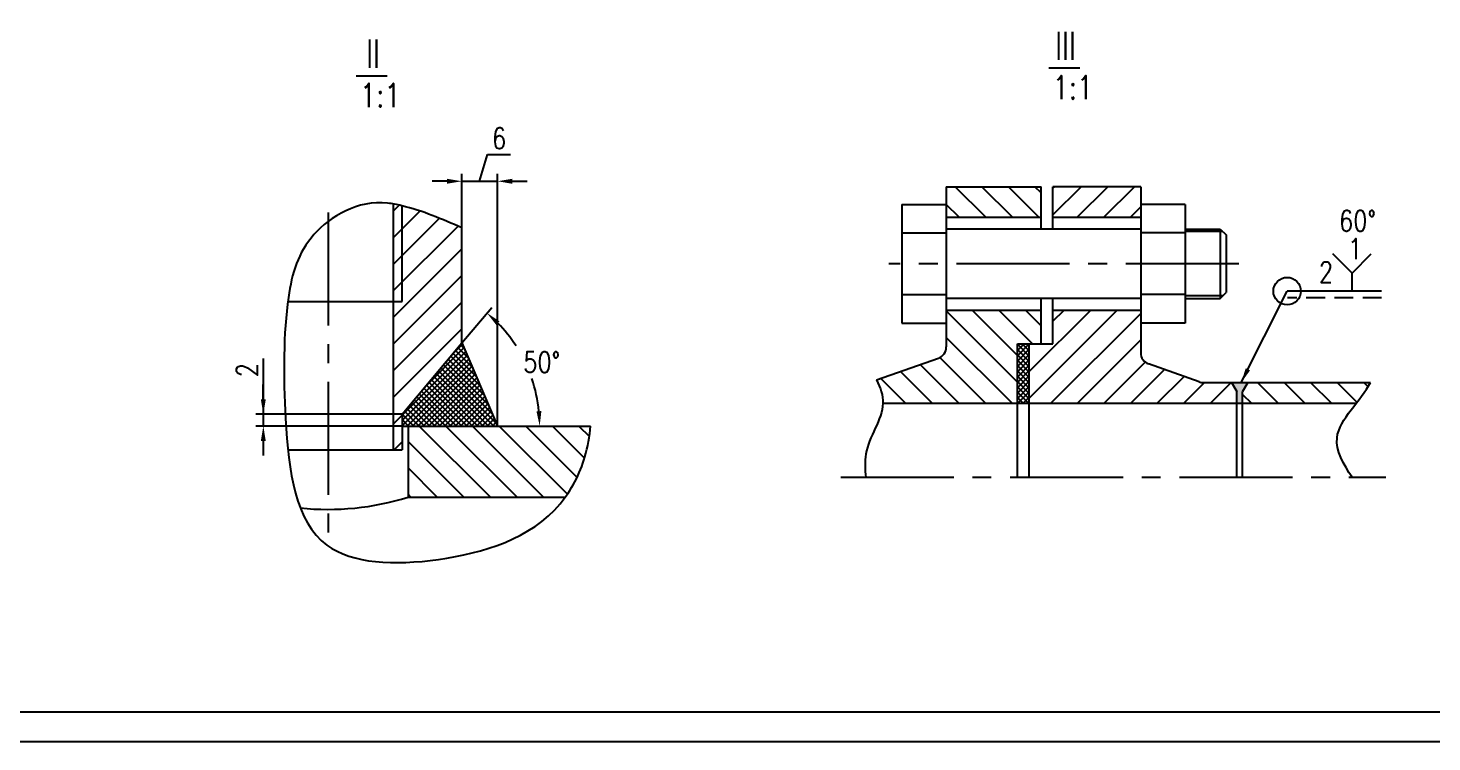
# Model space of a CAD drawing. Header units: millimetres. Extents: x 0 to 1761, y 0 to 1006.
# Drawn here: x 1043 to 1279.9, y 0 to 120.5 of the extents above; entities that cross this region are included whole.
import ezdxf

# ---------------------------------------------------------------- set-up
doc = ezdxf.new("R2010")
doc.units = ezdxf.units.MM
doc.linetypes.add('CENTER2', pattern=[28.575, 19.05, -3.175, 3.175, -3.175])
doc.linetypes.add('DASHED2', pattern=[9.525, 6.35, -3.175])
doc.styles.add('HZXT', font='gbenor.shx', dxfattribs={"bigfont": 'gbcbig.shx'})
doc.styles.get("Standard").update_dxf_attribs({"font": 'txt.shx', "width": 0.8, "height": 3.5})
doc.dimstyles.new('AM_GB', dxfattribs={"dimtxt": 3.5, "dimasz": 2.5, "dimexe": 1.25, "dimexo": 0, "dimgap": 1, "dimtad": 1, "dimdsep": 46, "dimtxsty": 'Standard', "dimcen": 0, "dimclrd": 4, "dimclre": 4, "dimclrt": 3, "dimadec": 0, "dimazin": 2, "dimtp": 0.1, "dimtm": 0.1, "dimtfac": 0.71, "dimtmove": 0, "dimatfit": 0, "dimfxl": 0, "dimlwd": -1, "dimlwe": -1, "dimarcsym": 0})
doc.dimstyles.new('AM_GB$7', dxfattribs={"dimtxt": 5, "dimasz": 2.5, "dimexe": 1.25, "dimexo": 0, "dimgap": 1, "dimtad": 1, "dimdsep": 46, "dimtxsty": 'Standard', "dimcen": 0, "dimclrd": 4, "dimclre": 4, "dimclrt": 3, "dimadec": 0, "dimazin": 2, "dimtp": 0.1, "dimtm": 0.1, "dimtfac": 0.71, "dimtmove": 0, "dimatfit": 0, "dimfxl": 0, "dimlwd": -1, "dimlwe": -1, "dimarcsym": 0})

# ---------------------------------------------------------------- blocks, each defined once
blk = doc.blocks.new('*D113')
at = {"color": 4, "transparency": 16777216}
blk.add_line((1116.23, 67.33), (1121.27, 73.34), dxfattribs=at)
for start, end in [(32.9155, 44.243), (5.757, 18.8106)]:
    blk.add_arc((1104.47, 53.31), 24.89, start, end, dxfattribs=at)
for points in [[(1122.02, 70.38), (1122.58, 70.99), (1120.47, 72.38)], [(1129.65, 55.83), (1128.82, 55.79), (1129.36, 53.31)]]:
    blk.add_solid(points, dxfattribs=at)
at = {"layer": 'Defpoints', "color": 0, "transparency": 16777216}
for p in [(1116.23, 67.33), (1125.27, 66.99), (1106.15, 55.31), (1106.15, 53.31), (1137.95, 53.31)]:
    blk.add_point(p, dxfattribs=at)
at = {"color": 3, "transparency": 16777216, "insert": (1129.7, 64.09), "char_height": 3.5, "attachment_point": 5}
blk.add_mtext('50°', dxfattribs=at)
blk = doc.blocks.new('*D118')
at = {"color": 4, "transparency": 16777216}
for p, q in [((1119.23, 94.62), (1120.58, 99.12)), ((1120.58, 99.12), (1124.44, 99.12)), ((1116.23, 86.77), (1116.23, 95.87)), ((1122.23, 53.31), (1122.23, 95.87)), ((1113.73, 94.62), (1111.23, 94.62)), ((1116.23, 94.62), (1122.23, 94.62)), ((1116.23, 94.62), (1122.23, 94.62)), ((1124.73, 94.62), (1127.23, 94.62))]:
    blk.add_line(p, q, dxfattribs=at)
for points in [[(1113.73, 95.04), (1113.73, 94.2), (1116.23, 94.62)], [(1124.73, 95.04), (1124.73, 94.2), (1122.23, 94.62)]]:
    blk.add_solid(points, dxfattribs=at)
at = {"layer": 'Defpoints', "color": 0, "transparency": 16777216}
for p in [(1122.23, 94.62), (1116.23, 86.77), (1122.23, 53.31)]:
    blk.add_point(p, dxfattribs=at)
at = {"color": 3, "transparency": 16777216, "insert": (1122.51, 101.87), "char_height": 3.5, "attachment_point": 5}
blk.add_mtext('6', dxfattribs=at)
blk = doc.blocks.new('*D119')
at = {"color": 4, "transparency": 16777216}
for p, q in [((1082.73, 64.68), (1082.73, 55.31)), ((1082.73, 57.81), (1082.73, 60.31)), ((1106.15, 55.31), (1081.48, 55.31)), ((1082.73, 55.31), (1082.73, 53.31)), ((1082.73, 55.31), (1082.73, 53.31)), ((1106.15, 53.31), (1081.48, 53.31)), ((1082.73, 50.81), (1082.73, 48.31))]:
    blk.add_line(p, q, dxfattribs=at)
for points in [[(1082.31, 57.81), (1083.14, 57.81), (1082.73, 55.31)], [(1082.31, 50.81), (1083.14, 50.81), (1082.73, 53.31)]]:
    blk.add_solid(points, dxfattribs=at)
at = {"layer": 'Defpoints', "color": 0, "transparency": 16777216}
for p in [(1106.15, 55.31), (1082.73, 53.31), (1106.15, 53.31)]:
    blk.add_point(p, dxfattribs=at)
at = {"color": 3, "transparency": 16777216, "insert": (1079.98, 62.75), "char_height": 3.5, "attachment_point": 5, "rotation": 90}
blk.add_mtext('2', dxfattribs=at)

msp = doc.modelspace()

# ---------------------------------------------------------------- hatches: boundary and pattern name
h = msp.add_hatch()
h.set_pattern_fill('ANSI31', color=4, angle=90, style=0)
edge = h.paths.add_edge_path()
edge.add_line((1209.9732, 67.1967), (1213.9732, 67.1967))
edge.add_line((1213.9732, 67.1967), (1213.9732, 72.8606))
edge.add_line((1213.9732, 72.8606), (1197.9732, 72.8606))
edge.add_line((1197.9732, 72.8606), (1197.9732, 66.6589))
edge.add_arc((1195.9732, 66.6589), 2, 289.440035, 360, ccw=False)
edge.add_line((1196.6388, 64.7729), (1186.2031, 61.0897))
edge.add_spline(control_points=[(1186.2031, 61.0897), (1186.8637, 59.7801), (1187.3102, 58.4692), (1187.2702, 57.1556)], knot_values=[3.34078403, 3.34078403, 3.34078403, 3.34078403, 7.59158636, 7.59158636, 7.59158636, 7.59158636], degree=3, periodic=0)
edge.add_line((1187.2702, 57.1556), (1209.9732, 57.1556))
edge.add_line((1209.9732, 57.1556), (1209.9732, 67.1967))
h.paths.add_polyline_path([(1213.9732, 88.5329), (1213.9732, 93.6967), (1197.9732, 93.6967), (1197.9732, 88.5329)])
h = msp.add_hatch()
h.set_pattern_fill('ANSI31', color=4, style=0)
h.paths.add_polyline_path([(1246.9732, 57.1556), (1246.9732, 59.1556), (1246.1071, 60.6556), (1241.3158, 60.6556, -0.08502717), (1240.6501, 60.7696), (1232.1098, 63.7838, -0.31798707), (1230.7755, 65.6698), (1230.7755, 72.8606), (1215.9732, 72.8606), (1215.9732, 67.1967), (1211.9732, 67.1967), (1211.9732, 57.1556)])
h.paths.add_polyline_path([(1230.7755, 88.5329), (1230.7755, 93.6967), (1215.9732, 93.6967), (1215.9732, 88.5329)])
h = msp.add_hatch()
h.set_pattern_fill('ANSI31', color=4, style=0)
h.set_pattern_definition([(45, (3686.257, -1235.2313), (-2.245064, 2.245064), [])])
edge = h.paths.add_edge_path()
edge.add_spline(control_points=[(1116.2264, 86.7657), (1112.9267, 88.198), (1109.6268, 89.6299), (1106.1474, 90.4781)], knot_values=[0.00626201, 0.00626201, 0.00626201, 0.00626201, 10.746809, 10.746809, 10.746809, 10.746809], degree=3, periodic=0)
edge.add_line((1106.1474, 90.4781), (1106.1474, 74.3147))
edge.add_line((1106.1474, 74.3147), (1104.6474, 74.3147))
edge.add_line((1104.6474, 74.3147), (1104.6474, 49.3147))
edge.add_line((1104.6474, 49.3147), (1106.1474, 49.3147))
edge.add_line((1106.1474, 49.3147), (1106.1474, 53.3147))
edge.add_line((1106.1474, 53.3147), (1106.1474, 55.3147))
edge.add_line((1106.1474, 55.3147), (1116.2264, 67.3264))
edge.add_line((1116.2264, 67.3264), (1116.2264, 86.7657))
edge = h.paths.add_edge_path()
edge.add_spline(control_points=[(1106.1474, 90.4781), (1106.1234, 90.484), (1105.6267, 90.6044), (1105.1263, 90.7129), (1104.6474, 90.7984)], knot_values=[10.746809, 10.746809, 10.746809, 10.746809, 10.82088961, 12.27948516, 12.27948516, 12.27948516, 12.27948516], degree=3, periodic=0)
edge.add_line((1104.6474, 90.7984), (1104.6474, 74.3147))
edge.add_line((1104.6474, 74.3147), (1106.1474, 74.3147))
edge.add_line((1106.1474, 74.3147), (1106.1474, 90.4781))
h = msp.add_hatch()
h.set_pattern_fill('ANSI37', color=4, scale=0.2, angle=90, style=0)
h.set_pattern_definition([(135, (3686.257, -1235.2313), (-0.4490128, -0.4490128), []), (225, (3686.257, -1235.2313), (0.4490128, -0.4490128), [])])
h.paths.add_polyline_path([(1106.1474, 55.3147), (1106.1474, 53.3147), (1122.2264, 53.3147), (1116.2264, 67.3264)])
h = msp.add_hatch()
h.set_pattern_fill('ANSI37', color=4, scale=0.2, angle=90, style=0)
h.set_pattern_definition([(135, (-170.665, -140.8625), (-0.4490128, -0.4490128), []), (225, (-170.665, -140.8625), (0.4490128, -0.4490128), [])])
h.paths.add_polyline_path([(1211.9732, 67.1967), (1209.9732, 67.1967), (1209.9732, 57.1556), (1211.9732, 57.1556)])
msp.add_hatch(color=4).paths.add_polyline_path([(1248.8392, 60.6556), (1246.1071, 60.6556), (1246.9732, 59.1556), (1246.9732, 57.1556), (1247.9732, 57.1556), (1247.9732, 59.1556)])
h = msp.add_hatch()
h.set_pattern_fill('ANSI31', color=4, angle=90, style=0)
edge = h.paths.add_edge_path()
edge.add_line((1248.8392, 60.6556), (1247.9732, 59.1556))
edge.add_line((1247.9732, 59.1556), (1247.9732, 57.1556))
edge.add_line((1247.9732, 57.1556), (1267.1136, 57.1556))
edge.add_spline(control_points=[(1267.1136, 57.1556), (1268.0329, 58.3372), (1268.9454, 59.5053), (1269.5435, 60.6556)], knot_values=[13.48190669, 13.48190669, 13.48190669, 13.48190669, 17.40149267, 17.40149267, 17.40149267, 17.40149267], degree=3, periodic=0)
edge.add_line((1269.5435, 60.6556), (1248.8392, 60.6556))
h = msp.add_hatch()
h.set_pattern_fill('ANSI31', color=4, angle=90, style=0)
h.set_pattern_definition([(135, (3686.257, -1235.2313), (-2.245064, -2.245064), [])])
edge = h.paths.add_edge_path()
edge.add_line((1107.1474, 53.3147), (1107.1474, 41.3147))
edge.add_line((1107.1474, 41.3147), (1133.6927, 41.3147))
edge.add_spline(control_points=[(1133.6927, 41.3147), (1135.1586, 43.3424), (1137.0881, 47.3412), (1137.7812, 51.5494), (1137.948, 53.3147)], knot_values=[143.22831307, 143.22831307, 143.22831307, 143.22831307, 150.73663814, 156.0548459, 156.0548459, 156.0548459, 156.0548459], degree=3, periodic=0)
edge.add_line((1137.948, 53.3147), (1107.1474, 53.3147))

# ---------------------------------------------------------------- linework, layer by layer
at = {"color": 4}
for p, q in [((1215.2736, 113.7562), (1220.4972, 113.7562)), ((1098.4193, 112.4358), (1103.6429, 112.4358)), ((1106.1474, 74.3147), (1106.1474, 90.4781)), ((1244.64, 86.1187), (1238.2755, 86.1187)), ((1271.4089, 76.0738), (1255.4777, 76.0738)), ((1244.64, 75.2748), (1238.2755, 75.2748))]:
    msp.add_line(p, q, dxfattribs=at)
for p, q in [((1197.9732, 93.6967), (1197.9732, 66.6589)), ((1197.9732, 93.6967), (1213.9732, 93.6967)), ((1213.9732, 86.5617), (1213.9732, 93.6967)), ((1230.7755, 93.6967), (1215.9732, 93.6967)), ((1215.9732, 86.5617), (1215.9732, 93.6967)), ((1230.7755, 93.6967), (1230.7755, 65.6698)), ((1104.6474, 90.7984), (1104.6474, 49.3147)), ((1190.4732, 90.7117), (1190.4732, 70.6817)), ((1190.4732, 90.7117), (1197.9732, 90.7117)), ((1238.2755, 90.7117), (1230.7755, 90.7117)), ((1238.2755, 90.7117), (1238.2755, 70.6817)), ((1197.9732, 88.5329), (1213.9732, 88.5329)), ((1215.9732, 88.5329), (1230.7755, 88.5329)), ((1116.2264, 67.3264), (1116.2264, 86.7657)), ((1190.4732, 85.8967), (1197.9732, 85.8967)), ((1230.7755, 86.5617), (1197.9732, 86.5617)), ((1238.2755, 85.8967), (1230.7755, 85.8967)), ((1238.2755, 86.5617), (1244.197, 86.5617)), ((1244.197, 86.5617), (1244.197, 74.8317)), ((1244.197, 86.5617), (1245.197, 85.5617)), ((1245.197, 85.5617), (1245.197, 75.8317)), ((1266.4295, 79.0928), (1263.1767, 82.3456)), ((1266.4295, 79.0928), (1269.6823, 82.3456)), ((1266.4295, 76.0963), (1266.4295, 79.0928)), ((1244.197, 74.8317), (1245.197, 75.8317)), ((1086.8604, 74.3147), (1106.1474, 74.3147)), ((1190.4732, 75.4967), (1197.9732, 75.4967)), ((1230.7755, 74.8317), (1197.9732, 74.8317)), ((1213.9732, 67.1967), (1213.9732, 74.8317)), ((1215.9732, 67.1967), (1215.9732, 74.8317)), ((1238.2755, 75.4967), (1230.7755, 75.4967)), ((1238.2755, 74.8317), (1244.197, 74.8317)), ((1197.9732, 72.8606), (1213.9732, 72.8606)), ((1215.9732, 72.8606), (1230.7755, 72.8606)), ((1190.4732, 70.6817), (1197.9732, 70.6817)), ((1238.2755, 70.6817), (1230.7755, 70.6817)), ((1106.1474, 55.3147), (1116.2264, 67.3264)), ((1116.2264, 67.3264), (1122.2264, 53.3147)), ((1209.9732, 44.6556), (1209.9732, 67.1967)), ((1209.9732, 67.1967), (1215.9732, 67.1967)), ((1211.9732, 44.6556), (1211.9732, 67.1967)), ((1186.2031, 61.0897), (1196.6388, 64.7729)), ((1240.6501, 60.7696), (1232.1098, 63.7838)), ((1241.3158, 60.6556), (1246.1071, 60.6556)), ((1246.1071, 60.6556), (1269.5435, 60.6556)), ((1246.1071, 60.6556), (1246.9732, 59.1556)), ((1248.8392, 60.6556), (1247.9732, 59.1556)), ((1187.2702, 57.1556), (1267.1136, 57.1556)), ((1246.9732, 44.6556), (1246.9732, 59.1556)), ((1247.9732, 44.6556), (1247.9732, 59.1556)), ((1106.1474, 55.3147), (1106.1474, 53.3147)), ((1106.1474, 53.3147), (1137.948, 53.3147)), ((1106.1474, 53.3147), (1106.1474, 49.3147)), ((1107.1474, 53.3147), (1107.1474, 41.3147)), ((1086.8752, 49.3147), (1106.1474, 49.3147)), ((1107.1474, 41.3147), (1133.6927, 41.3147))]:
    msp.add_line(p, q)
at = {"color": 1, "linetype": 'CENTER2'}
for p, q in [((1093.6474, 89.3405), (1093.6474, 34.1041)), ((1247.3233, 80.6967), (1188.2671, 80.6967)), ((1180.1632, 44.6556), (1272.136, 44.6556))]:
    msp.add_line(p, q, dxfattribs=at)
at = {"color": 6, "linetype": 'DASHED2', "ltscale": 0.5}
msp.add_line((1271.4089, 74.9463), (1255.5619, 74.9463), dxfattribs=at)
at = {"color": 4}
msp.add_lwpolyline([(920, 594), (1761, 594), (1761, 0), (920, 0)], close=True, dxfattribs=at)
msp.add_lwpolyline([(945, 589), (1756, 589), (1756, 5), (945, 5)], close=True)
msp.add_circle((1255.4777, 76.0738), 2.3227)
for centre, radius, start, end in [((1195.9732, 66.6589), 2, 289.440035, 0), ((1232.7755, 65.6698), 2, 180, 250.559965), ((1241.3158, 62.6556), 2, 250.559965, 270), ((1093.6474, 84.2186), 44.9777, 264.031882, 287.466518)]:
    msp.add_arc(centre, radius, start, end)
for points, knots in [([(1116.2322, 86.7632), (1112.9077, 88.2062), (1108.8363, 89.9734), (1099.3419, 91.879), (1089.5889, 86.0667), (1086.0922, 74.1597), (1086.0922, 51.9757), (1089.0315, 30.4467), (1111.8694, 29.4452), (1130.9495, 35.2202), (1137.0102, 46.8682), (1137.7812, 51.5494), (1137.948, 53.3147)], [0, 0, 0, 0, 10.82088961, 13.25233671, 28.94718816, 44.26693153, 66.51876869, 95.31562022, 118.47152259, 141.78672015, 150.73663814, 156.0548459, 156.0548459, 156.0548459, 156.0548459]), ([(1186.2031, 61.0897), (1186.8637, 59.7801), (1188.2609, 55.6785), (1183.9016, 50.3314), (1184.2698, 45.9736), (1184.3811, 44.6556)], [3.34078403, 3.34078403, 3.34078403, 3.34078403, 7.59158636, 16.64145622, 20.56515302, 20.56515302, 20.56515302, 20.56515302]), ([(1266.4254, 44.6556), (1265.0414, 46.8848), (1261.663, 52.3265), (1267.9759, 57.6409), (1269.5435, 60.6556)], [0, 0, 0, 0, 7.1288347, 17.40149267, 17.40149267, 17.40149267, 17.40149267])]:
    msp.add_open_spline(points, degree=3, knots=knots, dxfattribs=at)

# ---------------------------------------------------------------- texts
at = {"color": 3, "style": 'HZXT'}
for s, p in [('Ⅱ', (1099.2693, 113.2064)), ('Ⅲ', (1216.1236, 114.5268))]:
    msp.add_text(s, height=5.5, dxfattribs=at).set_placement(p)
at = {"color": 3, "width": 0.8}
for s, height, p in [('1:1', 4, (1215.8977, 108.462)), ('1:1', 4, (1099.0434, 107.1416)), ('60%%d', 3.5, (1264.2345, 86.1941)), ('1', 3.5, (1265.7244, 81.4443)), ('2', 3.5, (1260.8415, 77.5436))]:
    msp.add_text(s, height=height, dxfattribs=at).set_placement(p)

# ---------------------------------------------------------------- dimensions: what is measured, and where the dimension line sits
at = {"color": 4}
dim = msp.add_linear_dim(base=(1122.2264, 94.6198), p1=(1116.2264, 86.7657), p2=(1122.2264, 53.3147), dimstyle='AM_GB', override={"dimtmove": 1}, dxfattribs=at)
dim.commit()
dim.dimension.update_dxf_attribs({"geometry": '*D118', "text_midpoint": (1121.5764, 101.8698)})
dim = msp.add_angular_dim_2l(base=(1125.2655, 66.9926), line1=((1106.1474, 53.3147), (1137.948, 53.3147)), line2=((1106.1474, 55.3147), (1116.2264, 67.3264)), dimstyle='AM_GB', override={"dimtmove": 1}, dxfattribs=at)
dim.commit()
dim.dimension.update_dxf_attribs({"geometry": '*D113', "text_midpoint": (1129.6969, 64.0906), "dimtype": 162})
dim = msp.add_linear_dim(base=(1082.7265, 53.3147), p1=(1106.1474, 55.3147), p2=(1106.1474, 53.3147), angle=90, dimstyle='AM_GB', override={"dimtmove": 1}, dxfattribs=at)
dim.commit()
dim.dimension.update_dxf_attribs({"geometry": '*D119', "text_midpoint": (1082.7265, 62.748), "dimtype": 160})

# ---------------------------------------------------------------- leaders
msp.add_leader([(1247.7382, 60.6556), (1255.4777, 76.0738)], dimstyle='AM_GB$7', override={"dimgap": 1.5, "dimtad": 0})

doc.saveas('drawing.dxf')
